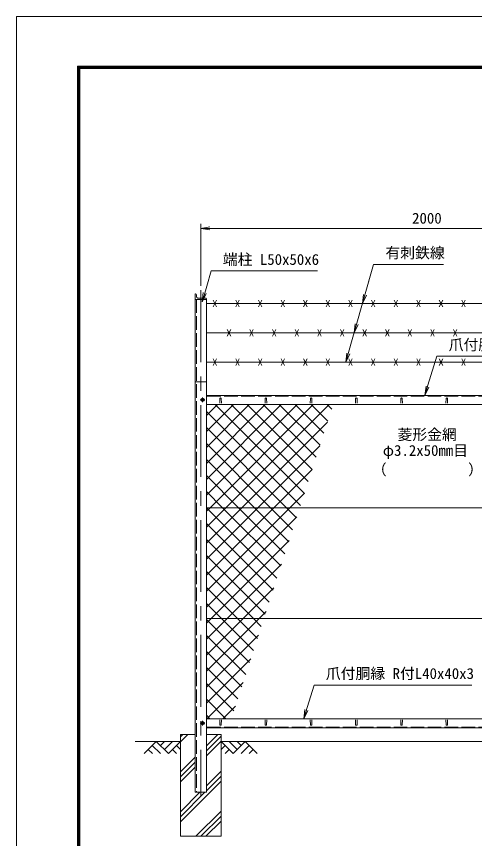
# Model space of a CAD drawing. Units: millimetres, scale not verified. Extents: x -4200 to 4200, y -2970 to 2970.
# Drawn here: x -4200 to -2174, y -666 to 2970 of the extents above; entities that cross this region are included whole.
import ezdxf
from ezdxf.enums import TextEntityAlignment as Align

# ---------------------------------------------------------------- set-up
doc = ezdxf.new("R2010")
doc.units = ezdxf.units.MM
doc.header["$LTSCALE"] = 10
doc.linetypes.add('DASHED', pattern=[7.5, 6, -1.5])
doc.linetypes.add('USER1', pattern=[50.8, 31.75, -6.35, 6.35, -6.35])
for name, color, linetype, lineweight in [('0-0_D-STR1', 1, 'Continuous', 18), ('0-1_D-BMK', 2, 'USER1', 13), ('0-2_D-STR-DIM', 7, 'Continuous', 13), ('0-3_D-STR3', 3, 'Continuous', 13), ('0-4_D-BGD', 7, 'Continuous', 18), ('0-5_D-STR4', 7, 'Continuous', 18), ('0-6_D-DCR-HCH', 7, 'Continuous', 13), ('0-7_D-STR-TXT', 7, 'Continuous', 13), ('0-8_0', 7, 'Continuous', 18), ('0-A_D-STR2', 7, 'Continuous', 13), ('0-B_D-TTL', 7, 'Continuous', 18)]:
    doc.layers.add(name, color=color, linetype=linetype, lineweight=lineweight)
doc.styles.add('ＭＳ ゴシック', font='')
doc.styles.get('ＭＳ ゴシック').set_extended_font_data('MS Gothic')

# ---------------------------------------------------------------- blocks, each defined once
blk = doc.blocks.new('_Open')
at = {"layer": '0-8_0'}
blk.add_line((-10, 1.667), (0, 0), dxfattribs=at)
blk.add_lwpolyline([(-10, -1.667), (0, 0), (-10, 0)], dxfattribs=at)

msp = doc.modelspace()

# ---------------------------------------------------------------- linework, layer by layer
at = {"layer": '0-0_D-STR1'}
for p, q in [((-3409.97, 1743.69), (-3409.97, -461.02)), ((-3409.97, 1743.69), (-3408.47, 1743.69)), ((-3403.97, 1739.19), (-3403.97, 1731.19)), ((-3397.47, 1724.69), (-3364.47, 1724.69)), ((-3359.97, 1720.19), (-3359.97, 1718.69)), ((-3359.97, -461.02), (-3359.97, 1718.69)), ((-3359.97, 1353.98), (-3409.97, 1353.98)), ((-1421.47, 1293.98), (-3359.97, 1293.98)), ((-3299.97, 1280.85), (-3300.72, 1259.35)), ((-3293.97, 1280.85), (-3293.22, 1259.35)), ((-3099.97, 1280.85), (-3100.72, 1259.35)), ((-3093.97, 1280.85), (-3093.22, 1259.35)), ((-2899.97, 1280.85), (-2900.72, 1259.35)), ((-2893.97, 1280.85), (-2893.22, 1259.35)), ((-2699.97, 1280.85), (-2700.72, 1259.35)), ((-2693.97, 1280.85), (-2693.22, 1259.35)), ((-2499.97, 1280.85), (-2500.72, 1259.35)), ((-2493.97, 1280.85), (-2493.22, 1259.35)), ((-2299.97, 1280.85), (-2300.72, 1259.35)), ((-2293.97, 1280.85), (-2293.22, 1259.35)), ((-3359.97, 1253.98), (-1421.47, 1253.98)), ((-3359.97, -136.02), (-1421.47, -136.02)), ((-3299.97, -162.89), (-3300.72, -141.39)), ((-3293.97, -162.89), (-3293.22, -141.39)), ((-3099.97, -162.89), (-3100.72, -141.39)), ((-3093.97, -162.89), (-3093.22, -141.39)), ((-2899.97, -162.89), (-2900.72, -141.39)), ((-2893.97, -162.89), (-2893.22, -141.39)), ((-2699.97, -162.89), (-2700.72, -141.39)), ((-2693.97, -162.89), (-2693.22, -141.39)), ((-2499.97, -162.89), (-2500.72, -141.39)), ((-2493.97, -162.89), (-2493.22, -141.39)), ((-2299.97, -162.89), (-2300.72, -141.39)), ((-2293.97, -162.89), (-2293.22, -141.39)), ((-1421.47, -176.02), (-3359.97, -176.02)), ((-3409.97, -461.02), (-3359.97, -461.02))]:
    msp.add_line(p, q, dxfattribs=at)
at = {"layer": '0-0_D-STR1', "linetype": 'DASHED'}
for p, q in [((-3403.97, 1718.69), (-3403.97, -461.02)), ((-1421.47, 1290.98), (-3359.97, 1290.98)), ((-1421.47, -173.02), (-3359.97, -173.02))]:
    msp.add_line(p, q, dxfattribs=at)
at = {"layer": '0-0_D-STR1'}
msp.add_lwpolyline([(-3409.97, 1743.69), (-3409.97, 1718.69), (-3359.97, 1718.69)], dxfattribs=at)
for centre, radius, start, end in [((-3408.47, 1739.19), 4.5, 0, 90), ((-3397.47, 1731.19), 6.5, 180, 270), ((-3364.47, 1720.19), 4.5, 0, 90), ((-3296.97, 1279.6), 3.25, 22.61986, 157.38014), ((-3096.97, 1279.6), 3.25, 22.61986, 157.38014), ((-2896.97, 1279.6), 3.25, 22.61986, 157.38014), ((-2696.97, 1279.6), 3.25, 22.61986, 157.38014), ((-2496.97, 1279.6), 3.25, 22.61986, 157.38014), ((-2296.97, 1279.6), 3.25, 22.61986, 157.38014), ((-3296.97, -161.64), 3.25, 202.61986, 337.38014), ((-3096.97, -161.64), 3.25, 202.61986, 337.38014), ((-2896.97, -161.64), 3.25, 202.61986, 337.38014), ((-2696.97, -161.64), 3.25, 202.61986, 337.38014), ((-2496.97, -161.64), 3.25, 202.61986, 337.38014), ((-2296.97, -161.64), 3.25, 202.61986, 337.38014)]:
    msp.add_arc(centre, radius, start, end, dxfattribs=at)
at = {"layer": '0-1_D-BMK'}
for p, q in [((-3384.97, 1758.69), (-3384.97, -476.02)), ((-3366.97, 1273.98), (-3386.97, 1273.98)), ((-3376.97, 1283.98), (-3376.97, 1263.98)), ((-3366.97, -156.02), (-3386.97, -156.02)), ((-3376.97, -146.02), (-3376.97, -166.02))]:
    msp.add_line(p, q, dxfattribs=at)
at = {"layer": '0-2_D-STR-DIM'}
for p, q in [((-3384.97, 1778.69), (-3384.97, 2052.48)), ((-3384.97, 2032.48), (-1384.97, 2032.48))]:
    msp.add_line(p, q, dxfattribs=at)
at = {"layer": '0-3_D-STR3'}
for p, q in [((-3329.97, 1685.39), (-3314.97, 1715.39)), ((-3329.97, 1715.39), (-3314.97, 1685.39)), ((-3229.97, 1685.39), (-3214.97, 1715.39)), ((-3229.97, 1715.39), (-3214.97, 1685.39)), ((-3129.97, 1685.39), (-3114.97, 1715.39)), ((-3129.97, 1715.39), (-3114.97, 1685.39)), ((-3029.97, 1685.39), (-3014.97, 1715.39)), ((-3029.97, 1715.39), (-3014.97, 1685.39)), ((-2929.97, 1685.39), (-2914.97, 1715.39)), ((-2929.97, 1715.39), (-2914.97, 1685.39)), ((-2829.97, 1685.39), (-2814.97, 1715.39)), ((-2829.97, 1715.39), (-2814.97, 1685.39)), ((-2729.97, 1685.39), (-2714.97, 1715.39)), ((-2729.97, 1715.39), (-2714.97, 1685.39)), ((-2629.97, 1685.39), (-2614.97, 1715.39)), ((-2629.97, 1715.39), (-2614.97, 1685.39)), ((-2529.97, 1685.39), (-2514.97, 1715.39)), ((-2529.97, 1715.39), (-2514.97, 1685.39)), ((-2429.97, 1685.39), (-2414.97, 1715.39)), ((-2429.97, 1715.39), (-2414.97, 1685.39)), ((-2329.97, 1685.39), (-2314.97, 1715.39)), ((-2329.97, 1715.39), (-2314.97, 1685.39)), ((-2229.97, 1685.39), (-2214.97, 1715.39)), ((-2229.97, 1715.39), (-2214.97, 1685.39)), ((-3359.97, 1700.39), (-1421.47, 1700.39)), ((-3359.97, 1570.49), (-1421.47, 1570.49)), ((-3267.47, 1585.49), (-3252.47, 1555.49)), ((-3267.47, 1555.49), (-3252.47, 1585.49)), ((-3167.47, 1585.49), (-3152.47, 1555.49)), ((-3167.47, 1555.49), (-3152.47, 1585.49)), ((-3067.47, 1585.49), (-3052.47, 1555.49)), ((-3067.47, 1555.49), (-3052.47, 1585.49)), ((-2967.47, 1585.49), (-2952.47, 1555.49)), ((-2967.47, 1555.49), (-2952.47, 1585.49)), ((-2867.47, 1585.49), (-2852.47, 1555.49)), ((-2867.47, 1555.49), (-2852.47, 1585.49)), ((-2767.47, 1585.49), (-2752.47, 1555.49)), ((-2767.47, 1555.49), (-2752.47, 1585.49)), ((-2667.47, 1585.49), (-2652.47, 1555.49)), ((-2667.47, 1555.49), (-2652.47, 1585.49)), ((-2567.47, 1585.49), (-2552.47, 1555.49)), ((-2567.47, 1555.49), (-2552.47, 1585.49)), ((-2467.47, 1585.49), (-2452.47, 1555.49)), ((-2467.47, 1555.49), (-2452.47, 1585.49)), ((-2367.47, 1585.49), (-2352.47, 1555.49)), ((-2367.47, 1555.49), (-2352.47, 1585.49)), ((-2267.47, 1585.49), (-2252.47, 1555.49)), ((-2267.47, 1555.49), (-2252.47, 1585.49)), ((-3329.97, 1425.58), (-3314.97, 1455.58)), ((-3329.97, 1455.58), (-3314.97, 1425.58)), ((-3229.97, 1425.58), (-3214.97, 1455.58)), ((-3229.97, 1455.58), (-3214.97, 1425.58)), ((-3129.97, 1425.58), (-3114.97, 1455.58)), ((-3129.97, 1455.58), (-3114.97, 1425.58)), ((-3029.97, 1425.58), (-3014.97, 1455.58)), ((-3029.97, 1455.58), (-3014.97, 1425.58)), ((-2929.97, 1425.58), (-2914.97, 1455.58)), ((-2929.97, 1455.58), (-2914.97, 1425.58)), ((-2829.97, 1425.58), (-2814.97, 1455.58)), ((-2829.97, 1455.58), (-2814.97, 1425.58)), ((-2729.97, 1425.58), (-2714.97, 1455.58)), ((-2729.97, 1455.58), (-2714.97, 1425.58)), ((-2629.97, 1425.58), (-2614.97, 1455.58)), ((-2629.97, 1455.58), (-2614.97, 1425.58)), ((-2529.97, 1425.58), (-2514.97, 1455.58)), ((-2529.97, 1455.58), (-2514.97, 1425.58)), ((-2429.97, 1425.58), (-2414.97, 1455.58)), ((-2429.97, 1455.58), (-2414.97, 1425.58)), ((-2329.97, 1425.58), (-2314.97, 1455.58)), ((-2329.97, 1455.58), (-2314.97, 1425.58)), ((-2229.97, 1425.58), (-2214.97, 1455.58)), ((-2229.97, 1455.58), (-2214.97, 1425.58)), ((-3359.97, 1440.58), (-1421.47, 1440.58)), ((-1421.47, 797.23), (-3359.97, 797.23)), ((-1421.47, 307.23), (-3359.97, 307.23))]:
    msp.add_line(p, q, dxfattribs=at)
for points in [[(-3370.47, 1277.73), (-3376.97, 1281.49), (-3383.47, 1277.73), (-3383.47, 1270.23), (-3376.97, 1266.47), (-3370.47, 1270.23)], [(-3370.47, -152.27), (-3376.97, -148.51), (-3383.47, -152.27), (-3383.47, -159.77), (-3376.97, -163.53), (-3370.47, -159.77)]]:
    msp.add_lwpolyline(points, close=True, dxfattribs=at)
for centre in [(-3376.97, 1273.98), (-3376.97, -156.02)]:
    msp.add_circle(centre, 6.25, dxfattribs=at)
at = {"layer": '0-4_D-BGD'}
for p, q in [((-3474.97, -236.02), (-3674.97, -236.02)), ((-1474.97, -236.02), (-3294.97, -236.02))]:
    msp.add_line(p, q, dxfattribs=at)
at = {"layer": '0-5_D-STR4'}
for p, q in [((-3474.97, -206.02), (-3474.97, -656.02)), ((-3409.97, -206.02), (-3474.97, -206.02)), ((-3294.97, -206.02), (-3359.97, -206.02)), ((-3294.97, -206.02), (-3294.97, -656.02)), ((-3294.97, -656.02), (-3474.97, -656.02))]:
    msp.add_line(p, q, dxfattribs=at)
at = {"layer": '0-6_D-DCR-HCH'}
for p, q in [((-3474.97, -238.26), (-3442.73, -206.02)), ((-3474.97, -216.16), (-3464.83, -206.02)), ((-3359.97, -255.84), (-3310.15, -206.02)), ((-3359.97, -277.94), (-3294.97, -212.94)), ((-3581.4, -236.02), (-3634.61, -289.23)), ((-3599.14, -253.76), (-3563.5, -289.23)), ((-3581.4, -236.02), (-3528.19, -289.23)), ((-3563.66, -253.76), (-3545.92, -236.02)), ((-3545.92, -271.5), (-3510.45, -236.02)), ((-3528.19, -289.23), (-3474.97, -236.02)), ((-3492.71, -253.76), (-3474.97, -271.41)), ((-3359.97, -300.04), (-3294.97, -235.04)), ((-3241.76, -289.23), (-3294.97, -236.02)), ((-3277.24, -253.76), (-3294.97, -271.41)), ((-3224.03, -271.5), (-3259.5, -236.02)), ((-3188.55, -236.02), (-3241.76, -289.23)), ((-3206.2, -253.85), (-3224.03, -236.02)), ((-3170.81, -253.76), (-3206.45, -289.23)), ((-3188.55, -236.02), (-3135.34, -289.23)), ((-3616.87, -271.5), (-3599.05, -289.23)), ((-3510.45, -271.5), (-3492.63, -289.23)), ((-3259.5, -271.5), (-3277.32, -289.23)), ((-3153.08, -271.5), (-3170.89, -289.23)), ((-3474.97, -370.84), (-3409.97, -305.84)), ((-3474.97, -392.94), (-3409.97, -327.94)), ((-3474.97, -415.04), (-3409.97, -350.04)), ((-3359.97, -432.62), (-3294.97, -367.62)), ((-3359.97, -454.72), (-3294.97, -389.72)), ((-3474.97, -591.81), (-3294.97, -411.81)), ((-3474.97, -569.72), (-3366.28, -461.02)), ((-3474.97, -547.62), (-3388.37, -461.02)), ((-3406.6, -656.02), (-3294.97, -544.4)), ((-3384.5, -656.02), (-3294.97, -566.49)), ((-3362.4, -656.02), (-3294.97, -588.59))]:
    msp.add_line(p, q, dxfattribs=at)
at = {"layer": '0-7_D-STR-TXT'}
for q in [(-2706.15, 1572.41), (-2669.3, 1702.31)]:
    msp.add_line((-2620.79, 1873.35), q, dxfattribs=at)
for points in [[(-2311.23, 1873.35), (-2620.79, 1873.35), (-2742.99, 1442.51)], [(-2868.62, 1844.25), (-3339.6, 1844.25), (-3377.68, 1709.98)], [(-1642.55, 1467.23), (-2340.42, 1467.23), (-2393.31, 1295.89)], [(-2185.85, 12.85), (-2883.73, 12.85), (-2929.09, -134.11)]]:
    msp.add_lwpolyline(points, dxfattribs=at)
at = {"layer": '0-A_D-STR2'}
for p, q in [((-3359.97, 1205.56), (-3311.55, 1253.98)), ((-3359.97, 1134.85), (-3240.84, 1253.98)), ((-3359.97, 1064.14), (-3170.13, 1253.98)), ((-3359.97, 993.43), (-3099.42, 1253.98)), ((-3359.97, 922.72), (-3028.71, 1253.98)), ((-3359.97, 852.01), (-2958, 1253.98)), ((-3344.04, 797.23), (-2887.29, 1253.98)), ((-2926.65, 859.95), (-3320.68, 1253.98)), ((-3273.33, 797.23), (-2816.58, 1253.98)), ((-2909.34, 913.35), (-3249.97, 1253.98)), ((-2892.03, 966.75), (-3179.26, 1253.98)), ((-2874.72, 1020.15), (-3108.55, 1253.98)), ((-2857.41, 1073.55), (-3037.84, 1253.98)), ((-2840.1, 1126.95), (-2967.13, 1253.98)), ((-2822.79, 1180.35), (-2896.41, 1253.98)), ((-2805.48, 1233.75), (-2825.7, 1253.98)), ((-2943.96, 806.55), (-3359.97, 1222.56)), ((-3202.62, 797.23), (-2824.37, 1175.48)), ((-3005.35, 797.23), (-3359.97, 1151.85)), ((-3076.06, 797.23), (-3359.97, 1081.14)), ((-3131.91, 797.23), (-2858.28, 1070.85)), ((-3146.77, 797.23), (-3359.97, 1010.43)), ((-3061.2, 797.23), (-2892.2, 966.23)), ((-3217.48, 797.23), (-3359.97, 939.72)), ((-3288.19, 797.23), (-3359.97, 869.01)), ((-2990.49, 797.23), (-2926.12, 861.6)), ((-3358.9, 797.23), (-3359.97, 798.3)), ((-3359.97, 781.3), (-3344.04, 797.23)), ((-3359.97, 710.58), (-3273.33, 797.23)), ((-3359.97, 639.87), (-3202.62, 797.23)), ((-3359.97, 569.16), (-3131.91, 797.23)), ((-3359.97, 498.45), (-3061.2, 797.23)), ((-3359.97, 427.74), (-2990.49, 797.23)), ((-3047.82, 486.15), (-3358.9, 797.23)), ((-3030.51, 539.55), (-3288.19, 797.23)), ((-3013.2, 592.95), (-3217.48, 797.23)), ((-2995.89, 646.35), (-3146.77, 797.23)), ((-2978.58, 699.75), (-3076.06, 797.23)), ((-2961.27, 753.15), (-3005.35, 797.23)), ((-3359.97, 357.03), (-2960.03, 756.97)), ((-3065.13, 432.75), (-3359.97, 727.59)), ((-3082.44, 379.35), (-3359.97, 656.88)), ((-3339.07, 307.23), (-2993.95, 652.35)), ((-3099.76, 325.95), (-3359.97, 586.17)), ((-3268.35, 307.23), (-3027.87, 547.72)), ((-3151.75, 307.23), (-3359.97, 515.46)), ((-3222.46, 307.23), (-3359.97, 444.75)), ((-3197.64, 307.23), (-3061.78, 443.09)), ((-3293.17, 307.23), (-3359.97, 374.04)), ((-3126.93, 307.23), (-3095.7, 338.46)), ((-3359.97, 286.32), (-3339.07, 307.23)), ((-3359.97, 215.61), (-3268.35, 307.23)), ((-3359.97, 144.9), (-3197.64, 307.23)), ((-3359.97, 74.19), (-3126.93, 307.23)), ((-3169, 112.35), (-3359.97, 303.33)), ((-3151.69, 165.75), (-3293.17, 307.23)), ((-3134.38, 219.15), (-3222.46, 307.23)), ((-3117.07, 272.55), (-3151.75, 307.23)), ((-3359.97, 3.48), (-3129.61, 233.84)), ((-3186.31, 58.95), (-3359.97, 232.62)), ((-3203.62, 5.55), (-3359.97, 161.9)), ((-3359.97, -67.23), (-3163.53, 129.21)), ((-3220.93, -47.85), (-3359.97, 91.19)), ((-3238.24, -101.25), (-3359.97, 20.48)), ((-3358.05, -136.02), (-3197.45, 24.58)), ((-3274.18, -136.02), (-3359.97, -50.23)), ((-3287.34, -136.02), (-3231.36, -80.04)), ((-3344.89, -136.02), (-3359.97, -120.94))]:
    msp.add_line(p, q, dxfattribs=at)
at = {"layer": '0-B_D-TTL', "color": 2}
msp.add_lwpolyline([(-4200, 2970), (4200, 2970), (4200, -2970), (-4200, -2970)], close=True, dxfattribs=at)
at = {"layer": '0-B_D-TTL'}
for points in [[(-3930, 2750), (3930, 2750), (3930, -2750), (-3930, -2750)], [(-3927.5, 2747.5), (3927.5, 2747.5), (3927.5, -2747.5), (-3927.5, -2747.5)], [(-3925, 2745), (3925, 2745), (3925, -2745), (-3925, -2745)], [(-3922.5, 2742.5), (3922.5, 2742.5), (3922.5, -2742.5), (-3922.5, -2742.5)], [(-3920, 2740), (3920, 2740), (3920, -2740), (-3920, -2740)]]:
    msp.add_lwpolyline(points, close=True, dxfattribs=at)

# ---------------------------------------------------------------- block references
at = {"layer": '0-2_D-STR-DIM', "xscale": 4, "yscale": 4, "rotation": 180}
msp.add_blockref('_Open', (-3384.97, 2032.48), dxfattribs=at)
at = {"layer": '0-7_D-STR-TXT', "xscale": 4, "yscale": 4}
for p, rotation in [((-3378.23, 1708.06), 254.16392), ((-2669.84, 1700.39), 254.16392), ((-2706.69, 1570.49), 254.16392), ((-2743.54, 1440.58), 254.16392), ((-2393.9, 1293.98), 252.84683), ((-2929.68, -136.02), 252.84683)]:
    msp.add_blockref('_Open', p, dxfattribs=dict(at, rotation=rotation))

# ---------------------------------------------------------------- texts
at = {"layer": '0-2_D-STR-DIM', "style": 'ＭＳ ゴシック'}
msp.add_text('2000', height=48.09, dxfattribs=at).set_placement((-2450.24, 2039.22), align=Align.BOTTOM_LEFT)
at = {"layer": '0-7_D-STR-TXT', "style": 'ＭＳ ゴシック'}
for s, p in [('有刺鉄線', (-2568.34, 1886.18)), ('端柱 L50x50x6', (-3287.4, 1856.84)), ('爪付胴縁 R付L40x40x3', (-2288.48, 1479.82)), ('菱形金網', (-2514.92, 1082.46)), ('φ3.2x50mm目', (-2579.9, 1012.02)), ('（\u3000\u3000   \u3000\u3000）', (-2628.63, 927.55)), ('爪付胴縁 R付L40x40x3', (-2831.79, 25.43))]:
    msp.add_text(s, height=48.09, dxfattribs=at).set_placement(p, align=Align.BOTTOM_LEFT)

doc.saveas('drawing.dxf')
